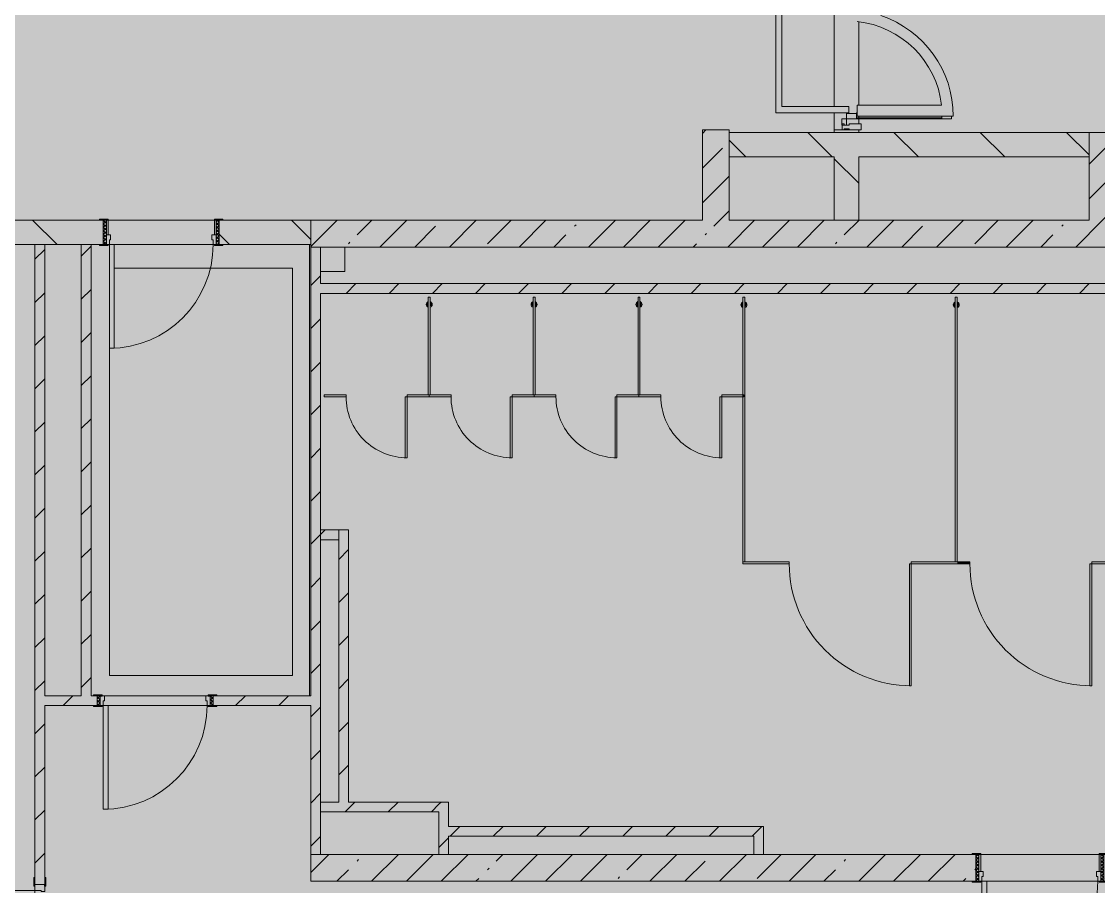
# Model space of a CAD drawing. Header units: millimetres. Extents: x 81632 to 272167, y -8553 to 29000.
# Drawn here: x 236801 to 245626, y 5138 to 12229 of the extents above; entities that cross this region are included whole.
import ezdxf

# ---------------------------------------------------------------- set-up
doc = ezdxf.new("R2010")
doc.units = ezdxf.units.MM
for name, color, linetype, lineweight, true_color in [('A-DETL-1', 7, 'Continuous', 5, 0x737373), ('A-DETL-GENF-2', 7, 'Continuous', 5, 0xe2e2e2), ('A-DETL-GENF-3', 7, 'Continuous', 5, 0xb7b7b7), ('A-DOOR-4', 7, 'Continuous', 5, 0xb7b7b7), ('A-DOOR-5', 7, 'Continuous', 5, 0xe2e2e2), ('A-DOOR-6', 7, 'Continuous', 5, 0xaaaaaa), ('A-DOOR-8', 7, 'Continuous', 5, 0x737373), ('A-DOOR-FRAM-4', 7, 'Continuous', 5, 0xe2e2e2), ('A-DOOR-FRAM-5', 7, 'Continuous', 5, 0xb7b7b7), ('A-DOOR-FRAM-6', 7, 'Continuous', 5, 0xaaaaaa), ('A-FLOR-2', 7, 'Continuous', 5, 0xb7b7b7), ('A-GENM-1', 7, 'Continuous', 5, 0x737373), ('A-GENM-2', 7, 'Continuous', 5, 0xe2ddcd), ('A-GLAZ-CWMG-4', 7, 'Continuous', 5, 0x737373), ('A-WALL-4', 7, 'Continuous', 9, 0x737373), ('I-WALL-4', 7, 'Continuous', 5, 0x737373)]:
    doc.layers.add(name, color=color, linetype=linetype, lineweight=lineweight, true_color=true_color)
doc.layers.add('A-DETL-GENF-1', color=7, linetype='Continuous', lineweight=9, true_color=0xc0c0c0, transparency=0.4)
doc.layers.add('I-WALL-3', color=7, linetype='Continuous', lineweight=5)
pattern_1 = [(45, (144961.33, 0), (-176.7767, 176.7767), [])]
pattern_2 = [(45, (144961.33, 0), (-285.1231, 285.1231), []), (45, (145246.45, 0), (-285.1231, 285.1231), [504.031, -100.806, 16.764, -84.042])]
pattern_3 = [(135, (144961.33, 0), (-353.5534, -353.5534), [])]

# ---------------------------------------------------------------- blocks, each defined once
blk = doc.blocks.new('110_Дверь_СКБ_1Ст_Внутренняя1 - Д-7а_л__950x2100h_Туалет-V76-2_6_3_птичка')
at = {"layer": 'A-DOOR-5'}
h = blk.add_hatch(color=256, dxfattribs=at)
h.paths.add_polyline_path([(487.5, 110), (487.5, 70), (477.5, 70), (477.5, 30), (512.5, 30), (512.5, 110)])
h.paths.add_polyline_path([(-462.5, 110), (-487.5, 110), (-487.5, 30), (-452.5, 30), (-452.5, 70), (-462.5, 70)])
at = {"layer": 'A-DOOR-6'}
h = blk.add_hatch(dxfattribs=at)
h.set_pattern_fill('FP_11', color=256, style=0, pattern_type=2)
h.set_pattern_definition([(135, (1776.41, 174.685), (-14.14214, -14.14214), []), (225, (1776.41, 174.685), (14.14214, -14.14214), [])])
h.paths.add_polyline_path([(537.5, 110), (512.5, 110), (512.5, -110), (537.5, -110)])
at = {"layer": 'A-DOOR-FRAM-4'}
for points in [[(447.5, 1060), (447.5, 110), (487.5, 110), (487.5, 1060)], [(-542.5, 118), (-542.5, 110), (-472.5, 110), (-472.5, 118)], [(567.5, 118), (497.5, 118), (497.5, 110), (567.5, 110)], [(-472.5, 30), (-487.5, 30), (-487.5, -110), (-472.5, -110)], [(512.5, 30), (497.5, 30), (497.5, -110), (512.5, -110)], [(-542.5, -110), (-542.5, -118), (-472.5, -118), (-472.5, -110)], [(567.5, -110), (497.5, -110), (497.5, -118), (567.5, -118)]]:
    blk.add_hatch(color=256, dxfattribs=at).paths.add_polyline_path(points)
at = {"layer": 'A-DOOR-FRAM-6'}
h = blk.add_hatch(dxfattribs=at)
h.set_pattern_fill('FP_12', color=256, style=0, pattern_type=2)
h.set_pattern_definition([(45, (-346.384, 174.685), (-14.1421, 14.1421), []), (135, (-346.384, 174.685), (-14.1421, -14.1421), [])])
h.paths.add_polyline_path([(-487.5, 110), (-512.5, 110), (-512.5, -110), (-487.5, -110)])
at = {"layer": 'A-DOOR-4'}
for p, q in [((487.5, 1060), (447.5, 1060)), ((447.5, 1060), (447.5, 110)), ((487.5, 110), (487.5, 1060)), ((447.5, 110), (487.5, 110))]:
    blk.add_line(p, q, dxfattribs=at)
blk.add_arc((487.5, 110), 950, 90, 180, dxfattribs=at)
at = {"layer": 'A-DOOR-FRAM-5'}
for p, q in [((-472.5, 118), (-542.5, 118)), ((-542.5, 118), (-542.5, 110)), ((-542.5, 110), (-472.5, 110)), ((-487.5, 110), (-512.5, 110)), ((-512.5, 110), (-512.5, -110)), ((-462.5, 110), (-487.5, 110)), ((-487.5, 110), (-487.5, 30)), ((-487.5, -110), (-487.5, 110)), ((-472.5, 110), (-487.5, 110)), ((-487.5, 110), (-487.5, 109)), ((-487.5, 109), (-472.5, 109)), ((-472.5, 110), (-472.5, 118)), ((-472.5, 109), (-472.5, 110)), ((-462.5, 70), (-462.5, 110)), ((487.5, 110), (487.5, 70)), ((512.5, 110), (487.5, 110)), ((567.5, 118), (497.5, 118)), ((497.5, 118), (497.5, 110)), ((512.5, 110), (497.5, 110)), ((497.5, 110), (497.5, 109)), ((497.5, 110), (567.5, 110)), ((497.5, 109), (512.5, 109)), ((512.5, 30), (512.5, 110)), ((537.5, 110), (512.5, 110)), ((512.5, 110), (512.5, -110)), ((512.5, 109), (512.5, 110)), ((537.5, -110), (537.5, 110)), ((567.5, 110), (567.5, 118)), ((-487.5, 30), (-452.5, 30)), ((-472.5, 30), (-487.5, 30)), ((-487.5, 30), (-487.5, -110)), ((-472.5, -110), (-472.5, 30)), ((-452.5, 70), (-462.5, 70)), ((-452.5, 30), (-452.5, 70)), ((487.5, 70), (477.5, 70)), ((477.5, 70), (477.5, 30)), ((477.5, 30), (512.5, 30)), ((512.5, 30), (497.5, 30)), ((497.5, 30), (497.5, -110)), ((512.5, -110), (512.5, 30)), ((-472.5, -110), (-542.5, -110)), ((-542.5, -110), (-542.5, -118)), ((-542.5, -118), (-472.5, -118)), ((-512.5, -110), (-487.5, -110)), ((-487.5, -110), (-472.5, -110)), ((-472.5, -118), (-472.5, -110)), ((497.5, -110), (512.5, -110)), ((567.5, -110), (497.5, -110)), ((497.5, -110), (497.5, -118)), ((497.5, -118), (567.5, -118)), ((512.5, -110), (537.5, -110)), ((567.5, -118), (567.5, -110))]:
    blk.add_line(p, q, dxfattribs=at)
blk = doc.blocks.new('110_Дверь_СКБ_2Ст - Д-5_п_ Из игровой в коридор-32215844-2_6_3_птичка')
at = {"layer": 'A-DOOR-5'}
for points in [[(-637.5, 40), (-587.5, 40), (-587.5, 940), (-637.5, 940)], [(612.5, 440), (612.5, 40), (662.5, 40), (662.5, 440)]]:
    blk.add_hatch(color=256, dxfattribs=at).paths.add_polyline_path(points)
h = blk.add_hatch(color=256, dxfattribs=at)
h.paths.add_polyline_path([(-687.5, 40), (-687.5, -40), (-627.5, -40), (-627.5, -10), (-637.5, -10), (-637.5, 40)])
h.paths.add_polyline_path([(652.5, -40), (712.5, -40), (712.5, 40), (662.5, 40), (662.5, -10), (652.5, -10)])
at = {"layer": 'A-DOOR-FRAM-4'}
for points in [[(-742.5, 40), (-672.5, 40), (-672.5, 48), (-742.5, 48)], [(697.5, 40), (767.5, 40), (767.5, 48), (697.5, 48)], [(-742.5, -48), (-672.5, -48), (-672.5, -40), (-742.5, -40)], [(697.5, -48), (767.5, -48), (767.5, -40), (697.5, -40)]]:
    blk.add_hatch(color=256, dxfattribs=at).paths.add_polyline_path(points)
at = {"layer": 'A-DOOR-4'}
for p, q in [((-637.5, 940), (-637.5, 40)), ((-587.5, 940), (-637.5, 940)), ((-587.5, 40), (-587.5, 940)), ((662.5, 440), (612.5, 440)), ((612.5, 440), (612.5, 40)), ((662.5, 40), (662.5, 440)), ((-637.5, 40), (-587.5, 40)), ((612.5, 40), (662.5, 40))]:
    blk.add_line(p, q, dxfattribs=at)
for centre, radius, start, end in [((-637.5, 40), 900, 0, 90), ((662.5, 40), 400, 90, 180)]:
    blk.add_arc(centre, radius, start, end, dxfattribs=at)
at = {"layer": 'A-DOOR-FRAM-5'}
for p, q in [((-672.5, 48), (-742.5, 48)), ((-742.5, 48), (-742.5, 40)), ((-742.5, 40), (-672.5, 40)), ((-637.5, 40), (-687.5, 40)), ((-687.5, 40), (-687.5, -40)), ((-672.5, 40), (-672.5, 48)), ((-637.5, -10), (-637.5, 40)), ((662.5, 40), (662.5, -10)), ((712.5, 40), (662.5, 40)), ((767.5, 48), (697.5, 48)), ((697.5, 48), (697.5, 40)), ((697.5, 40), (767.5, 40)), ((712.5, -40), (712.5, 40)), ((767.5, 40), (767.5, 48)), ((-672.5, -40), (-742.5, -40)), ((-742.5, -40), (-742.5, -48)), ((-742.5, -48), (-672.5, -48)), ((-672.5, -39), (-687.5, -39)), ((-687.5, -39), (-687.5, -40)), ((-687.5, -40), (-627.5, -40)), ((-687.5, -40), (-672.5, -40)), ((-672.5, -40), (-672.5, -39)), ((-672.5, -48), (-672.5, -40)), ((-627.5, -10), (-637.5, -10)), ((-627.5, -40), (-627.5, -10)), ((662.5, -10), (652.5, -10)), ((652.5, -10), (652.5, -40)), ((652.5, -40), (712.5, -40)), ((712.5, -39), (697.5, -39)), ((697.5, -39), (697.5, -40)), ((697.5, -40), (712.5, -40)), ((767.5, -40), (697.5, -40)), ((697.5, -40), (697.5, -48)), ((697.5, -48), (767.5, -48)), ((712.5, -40), (712.5, -39)), ((767.5, -48), (767.5, -40))]:
    blk.add_line(p, q, dxfattribs=at)
blk = doc.blocks.new('110_Дверь_СКБ_1Ст_Внутренняя1 - Д-8 950x2100h_охрана-V34-2_6_3_птичка')
at = {"layer": 'A-DOOR-5'}
h = blk.add_hatch(color=256, dxfattribs=at)
h.paths.add_polyline_path([(437.5, 100), (437.5, 60), (427.5, 60), (427.5, 20), (462.5, 20), (462.5, 100)])
h.paths.add_polyline_path([(-412.5, 100), (-437.5, 100), (-437.5, 20), (-402.5, 20), (-402.5, 60), (-412.5, 60)])
at = {"layer": 'A-DOOR-6'}
h = blk.add_hatch(dxfattribs=at)
h.set_pattern_fill('FP_6', color=256, style=0, pattern_type=2)
h.set_pattern_definition([(135, (1826.41, 164.685), (-14.14214, -14.14214), []), (225, (1826.41, 164.685), (14.14214, -14.14214), [])])
h.paths.add_polyline_path([(487.5, 100), (462.5, 100), (462.5, -100), (487.5, -100)])
at = {"layer": 'A-DOOR-FRAM-4'}
for points in [[(397.5, 950), (397.5, 100), (437.5, 100), (437.5, 950)], [(-492.5, 108), (-492.5, 100), (-422.5, 100), (-422.5, 108)], [(502.4, 108), (447.5, 108), (447.5, 100), (517.5, 100), (517.5, 108)], [(-422.5, 20), (-437.5, 20), (-437.5, -100), (-422.5, -100)], [(462.5, 20), (447.5, 20), (447.5, -100), (462.5, -100)], [(-492.5, -100), (-492.5, -108), (-422.5, -108), (-422.5, -100)], [(517.5, -100), (447.5, -100), (447.5, -108), (517.5, -108)]]:
    blk.add_hatch(color=256, dxfattribs=at).paths.add_polyline_path(points)
at = {"layer": 'A-DOOR-FRAM-6'}
h = blk.add_hatch(dxfattribs=at)
h.set_pattern_fill('FP_7', color=256, style=0, pattern_type=2)
h.set_pattern_definition([(45, (-296.384, 164.685), (-14.1421, 14.1421), []), (135, (-296.384, 164.685), (-14.1421, -14.1421), [])])
h.paths.add_polyline_path([(-437.5, 100), (-462.5, 100), (-462.5, -100), (-437.5, -100)])
at = {"layer": 'A-DOOR-4'}
for p, q in [((437.5, 950), (397.5, 950)), ((397.5, 950), (397.5, 100)), ((437.5, 100), (437.5, 950)), ((397.5, 100), (437.5, 100))]:
    blk.add_line(p, q, dxfattribs=at)
blk.add_arc((437.5, 100), 850, 90, 180, dxfattribs=at)
at = {"layer": 'A-DOOR-FRAM-5'}
for p, q in [((-422.5, 108), (-492.5, 108)), ((-492.5, 108), (-492.5, 100)), ((-492.5, 100), (-422.5, 100)), ((-437.5, 100), (-462.5, 100)), ((-462.5, 100), (-462.5, -100)), ((-412.5, 100), (-437.5, 100)), ((-437.5, 100), (-437.5, 20)), ((-437.5, -100), (-437.5, 100)), ((-422.5, 100), (-437.5, 100)), ((-437.5, 100), (-437.5, 99)), ((-437.5, 99), (-422.5, 99)), ((-422.5, 100), (-422.5, 108)), ((-422.5, 99), (-422.5, 100)), ((-412.5, 60), (-412.5, 100)), ((437.5, 100), (437.5, 60)), ((462.5, 100), (437.5, 100)), ((517.5, 108), (447.5, 108)), ((447.5, 108), (447.5, 100)), ((462.5, 100), (447.5, 100)), ((447.5, 100), (447.5, 99)), ((447.5, 100), (517.5, 100)), ((447.5, 99), (462.5, 99)), ((462.5, 20), (462.5, 100)), ((487.5, 100), (462.5, 100)), ((462.5, 100), (462.5, -100)), ((462.5, 99), (462.5, 100)), ((487.5, -100), (487.5, 100)), ((517.5, 100), (517.5, 108)), ((-437.5, 20), (-402.5, 20)), ((-422.5, 20), (-437.5, 20)), ((-437.5, 20), (-437.5, -100)), ((-422.5, -100), (-422.5, 20)), ((-402.5, 60), (-412.5, 60)), ((-402.5, 20), (-402.5, 60)), ((437.5, 60), (427.5, 60)), ((427.5, 60), (427.5, 20)), ((427.5, 20), (462.5, 20)), ((462.5, 20), (447.5, 20)), ((447.5, 20), (447.5, -100)), ((462.5, -100), (462.5, 20)), ((-422.5, -100), (-492.5, -100)), ((-492.5, -100), (-492.5, -108)), ((-492.5, -108), (-422.5, -108)), ((-462.5, -100), (-437.5, -100)), ((-437.5, -100), (-422.5, -100)), ((-422.5, -108), (-422.5, -100)), ((447.5, -100), (462.5, -100)), ((517.5, -100), (447.5, -100)), ((447.5, -100), (447.5, -108)), ((447.5, -108), (517.5, -108)), ((462.5, -100), (487.5, -100)), ((517.5, -108), (517.5, -100))]:
    blk.add_line(p, q, dxfattribs=at)
blk = doc.blocks.new('110_Дверь_СКБ_1Ст_Внутренняя1 - Д-8 950x2100h_охрана-V79-2_6_3_птичка')
at = {"layer": 'A-DOOR-5'}
h = blk.add_hatch(color=256, dxfattribs=at)
h.paths.add_polyline_path([(437.5, 40), (437.5, 0), (427.5, 0), (427.5, -40), (462.5, -40), (462.5, 40)])
h.paths.add_polyline_path([(-412.5, 40), (-437.5, 40), (-437.5, -40), (-402.5, -40), (-402.5, 0), (-412.5, 0)])
at = {"layer": 'A-DOOR-6'}
h = blk.add_hatch(dxfattribs=at)
h.set_pattern_fill('FP_15', color=256, style=0, pattern_type=2)
h.set_pattern_definition([(135, (1826.41, 104.685), (-14.14214, -14.14214), []), (225, (1826.41, 104.685), (14.14214, -14.14214), [])])
h.paths.add_polyline_path([(487.5, 40), (462.5, 40), (462.5, -40), (487.5, -40)])
at = {"layer": 'A-DOOR-FRAM-4'}
for points in [[(397.5, 890), (397.5, 40), (437.5, 40), (437.5, 890)], [(-492.5, 48), (-492.5, 40), (-422.5, 40), (-422.5, 48)], [(517.5, 48), (447.5, 48), (447.5, 40), (517.5, 40)], [(-422.5, -40), (-492.5, -40), (-492.5, -48), (-422.5, -48)], [(447.5, -40), (447.5, -48), (517.5, -48), (517.5, -40)]]:
    blk.add_hatch(color=256, dxfattribs=at).paths.add_polyline_path(points)
at = {"layer": 'A-DOOR-FRAM-6'}
h = blk.add_hatch(dxfattribs=at)
h.set_pattern_fill('FP_16', color=256, style=0, pattern_type=2)
h.set_pattern_definition([(45, (-296.384, 104.685), (-14.1421, 14.1421), []), (135, (-296.384, 104.685), (-14.1421, -14.1421), [])])
h.paths.add_polyline_path([(-437.5, 40), (-462.5, 40), (-462.5, -40), (-437.5, -40)])
at = {"layer": 'A-DOOR-4'}
for p, q in [((437.5, 890), (397.5, 890)), ((397.5, 890), (397.5, 40)), ((437.5, 40), (437.5, 890)), ((397.5, 40), (437.5, 40))]:
    blk.add_line(p, q, dxfattribs=at)
blk.add_arc((437.5, 40), 850, 90, 180, dxfattribs=at)
at = {"layer": 'A-DOOR-FRAM-5'}
for p, q in [((-422.5, 48), (-492.5, 48)), ((-492.5, 48), (-492.5, 40)), ((-492.5, 40), (-422.5, 40)), ((-437.5, 40), (-462.5, 40)), ((-462.5, 40), (-462.5, -40)), ((-412.5, 40), (-437.5, 40)), ((-437.5, 40), (-437.5, -40)), ((-437.5, -40), (-437.5, 40)), ((-422.5, 40), (-437.5, 40)), ((-437.5, 40), (-437.5, 39)), ((-437.5, 39), (-422.5, 39)), ((-422.5, 40), (-422.5, 48)), ((-422.5, 39), (-422.5, 40)), ((-412.5, 0), (-412.5, 40)), ((-402.5, 0), (-412.5, 0)), ((-402.5, -40), (-402.5, 0)), ((437.5, 0), (427.5, 0)), ((427.5, 0), (427.5, -40)), ((437.5, 40), (437.5, 0)), ((462.5, 40), (437.5, 40)), ((517.5, 48), (447.5, 48)), ((447.5, 48), (447.5, 40)), ((462.5, 40), (447.5, 40)), ((447.5, 40), (447.5, 39)), ((447.5, 40), (517.5, 40)), ((447.5, 39), (462.5, 39)), ((462.5, -40), (462.5, 40)), ((487.5, 40), (462.5, 40)), ((462.5, 40), (462.5, -40)), ((462.5, 39), (462.5, 40)), ((487.5, -40), (487.5, 40)), ((517.5, 40), (517.5, 48)), ((-422.5, -40), (-492.5, -40)), ((-492.5, -40), (-492.5, -48)), ((-492.5, -48), (-422.5, -48)), ((-462.5, -40), (-437.5, -40)), ((-422.5, -39), (-437.5, -39)), ((-437.5, -39), (-437.5, -40)), ((-437.5, -40), (-402.5, -40)), ((-437.5, -40), (-422.5, -40)), ((-422.5, -40), (-422.5, -39)), ((-422.5, -48), (-422.5, -40)), ((427.5, -40), (462.5, -40)), ((462.5, -39), (447.5, -39)), ((447.5, -39), (447.5, -40)), ((447.5, -40), (462.5, -40)), ((517.5, -40), (447.5, -40)), ((447.5, -40), (447.5, -48)), ((447.5, -48), (517.5, -48)), ((462.5, -40), (462.5, -39)), ((462.5, -40), (487.5, -40)), ((517.5, -48), (517.5, -40))]:
    blk.add_line(p, q, dxfattribs=at)
blk = doc.blocks.new('131_Сантехническая перегородка 7 - СП-1-V156-2_6_3_птичка')
at = {"layer": 'A-GENM-2'}
blk.add_hatch(color=256, dxfattribs=at).paths.add_polyline_path([(2165.9, 8), (-4.1, 8), (-4.1, -8), (2165.9, -8)])
at = {"layer": 'A-GENM-1'}
for p, q in [((2165.9, 8), (-4.1, 8)), ((-4.1, 8), (-4.1, -8)), ((2165.9, -8), (2165.9, 8)), ((-4.1, -8), (2165.9, -8))]:
    blk.add_line(p, q, dxfattribs=at)
at = {"layer": 'A-GENM-1', "flags": 128}
for points in [[(71.5, 8), (71.1, 8.5), (70.8, 9), (70.4, 9.5), (70, 9.9), (69.6, 10.4), (69.2, 10.8), (68.8, 11.2), (68.3, 11.6), (67.8, 12), (67.3, 12.3), (66.8, 12.7), (66.3, 13), (65.8, 13.3), (65.3, 13.6), (64.7, 13.8), (64.2, 14), (63.6, 14.3), (63, 14.4), (62.4, 14.6), (61.9, 14.7), (61.3, 14.9), (60.7, 14.9), (60.1, 15), (59.5, 15.1), (58.9, 15.1), (58.3, 15.1), (57.7, 15), (57.1, 15), (56.5, 14.9), (55.9, 14.8), (55.3, 14.7), (54.7, 14.5), (54.1, 14.4), (53.5, 14.2), (53, 13.9), (52.4, 13.7), (51.9, 13.4), (51.4, 13.2), (50.8, 12.9), (50.3, 12.5), (49.8, 12.2), (49.3, 11.8), (48.9, 11.4), (48.4, 11), (48, 10.6), (47.6, 10.2), (47.2, 9.7), (46.8, 9.3), (46.4, 8.8), (46.1, 8.3), (45.9, 8)], [(45.9, -8), (46.3, -8.5), (46.6, -9), (47, -9.5), (47.4, -9.9), (47.8, -10.4), (48.2, -10.8), (48.6, -11.2), (49.1, -11.6), (49.6, -12), (50, -12.3), (50.5, -12.7), (51.1, -13), (51.6, -13.3), (52.1, -13.6), (52.7, -13.8), (53.2, -14), (53.8, -14.3), (54.4, -14.4), (54.9, -14.6), (55.5, -14.7), (56.1, -14.9), (56.7, -14.9), (57.3, -15), (57.9, -15.1), (58.5, -15.1), (59.1, -15.1), (59.7, -15), (60.3, -15), (60.9, -14.9), (61.5, -14.8), (62.1, -14.7), (62.7, -14.5), (63.3, -14.4), (63.8, -14.2), (64.4, -13.9), (65, -13.7), (65.5, -13.4), (66, -13.2), (66.6, -12.9), (67.1, -12.5), (67.6, -12.2), (68, -11.8), (68.5, -11.4), (69, -11), (69.4, -10.6), (69.8, -10.2), (70.2, -9.7), (70.6, -9.3), (70.9, -8.8), (71.3, -8.3), (71.5, -8)]]:
    blk.add_lwpolyline(points, dxfattribs=at)
at = {"layer": 'A-GENM-1'}
for radius, start, end in [(24.6, 19.91127, 160.08873), (17.6, 45, 135), (17.6, 45, 135), (15.1, 45, 135), (24.6, 199.91127, 340.08873), (17.6, 225, 315), (17.6, 225, 315), (15.1, 225, 315)]:
    blk.add_arc((58.7, 0), radius, start, end, dxfattribs=at)
blk = doc.blocks.new('131_Сантехническая перегородка 6 - СП-1-V157-2_6_3_птичка')
at = {"layer": 'A-GENM-2'}
blk.add_hatch(color=256, dxfattribs=at).paths.add_polyline_path([(800, 8), (0, 8), (0, -8), (800, -8)])
at = {"layer": 'A-GENM-1'}
for p, q in [((800, 8), (0, 8)), ((0, 8), (0, -8)), ((800, -8), (800, 8)), ((0, -8), (800, -8))]:
    blk.add_line(p, q, dxfattribs=at)
at = {"layer": 'A-GENM-1', "flags": 128}
for points in [[(71.5, 8), (71.1, 8.5), (70.8, 9), (70.4, 9.5), (70, 9.9), (69.6, 10.4), (69.2, 10.8), (68.8, 11.2), (68.3, 11.6), (67.8, 12), (67.3, 12.3), (66.8, 12.7), (66.3, 13), (65.8, 13.3), (65.3, 13.6), (64.7, 13.8), (64.2, 14), (63.6, 14.3), (63, 14.4), (62.4, 14.6), (61.9, 14.7), (61.3, 14.9), (60.7, 14.9), (60.1, 15), (59.5, 15.1), (58.9, 15.1), (58.3, 15.1), (57.7, 15), (57.1, 15), (56.5, 14.9), (55.9, 14.8), (55.3, 14.7), (54.7, 14.5), (54.1, 14.4), (53.5, 14.2), (53, 13.9), (52.4, 13.7), (51.9, 13.4), (51.4, 13.2), (50.8, 12.9), (50.3, 12.5), (49.8, 12.2), (49.3, 11.8), (48.9, 11.4), (48.4, 11), (48, 10.6), (47.6, 10.2), (47.2, 9.7), (46.8, 9.3), (46.4, 8.8), (46.1, 8.3), (45.9, 8)], [(45.9, -8), (46.3, -8.5), (46.6, -9), (47, -9.5), (47.4, -9.9), (47.8, -10.4), (48.2, -10.8), (48.6, -11.2), (49.1, -11.6), (49.6, -12), (50, -12.3), (50.5, -12.7), (51.1, -13), (51.6, -13.3), (52.1, -13.6), (52.7, -13.8), (53.2, -14), (53.8, -14.3), (54.4, -14.4), (54.9, -14.6), (55.5, -14.7), (56.1, -14.9), (56.7, -14.9), (57.3, -15), (57.9, -15.1), (58.5, -15.1), (59.1, -15.1), (59.7, -15), (60.3, -15), (60.9, -14.9), (61.5, -14.8), (62.1, -14.7), (62.7, -14.5), (63.3, -14.4), (63.8, -14.2), (64.4, -13.9), (65, -13.7), (65.5, -13.4), (66, -13.2), (66.6, -12.9), (67.1, -12.5), (67.6, -12.2), (68, -11.8), (68.5, -11.4), (69, -11), (69.4, -10.6), (69.8, -10.2), (70.2, -9.7), (70.6, -9.3), (70.9, -8.8), (71.3, -8.3), (71.5, -8)]]:
    blk.add_lwpolyline(points, dxfattribs=at)
at = {"layer": 'A-GENM-1'}
for radius, start, end in [(24.6, 19.91127, 160.08873), (17.6, 45, 135), (17.6, 45, 135), (15.1, 45, 135), (24.6, 199.91127, 340.08873), (17.6, 225, 315), (17.6, 225, 315), (15.1, 225, 315)]:
    blk.add_arc((58.7, 0), radius, start, end, dxfattribs=at)
blk = doc.blocks.new('131_Сантехническая перегородка_Дверь МГН - СД-1-V158-2_6_3_птичка')
at = {"layer": 'A-GENM-2'}
for points in [[(-370, 8), (-370, -8), (10, -8), (10, 8)], [(1010, 8), (1010, -8), (1390, -8), (1390, 8)]]:
    blk.add_hatch(color=256, dxfattribs=at).paths.add_polyline_path(points)
at = {"layer": 'A-DOOR-8'}
for p, q in [((10, 1008), (26, 1008)), ((10, 8), (10, 1008)), ((26, 8), (26, 1008)), ((10, 8), (26, 8))]:
    blk.add_line(p, q, dxfattribs=at)
blk.add_arc((10, 8), 1000, 360, 90, dxfattribs=at)
at = {"layer": 'A-GENM-1'}
for p, q in [((10, 8), (-370, 8)), ((-370, 8), (-370, -8)), ((10, -8), (10, 8)), ((1390, 8), (1010, 8)), ((1010, 8), (1010, -8)), ((1390, -8), (1390, 8)), ((-370, -8), (10, -8)), ((1010, -8), (1390, -8))]:
    blk.add_line(p, q, dxfattribs=at)
blk = doc.blocks.new('131_Сантехническая перегородка_Дверь 5 - СД-1-V159-2_6_3_птичка')
at = {"layer": 'A-GENM-2'}
for points in [[(70, 8), (70, -8), (250, -8), (250, 8)], [(750, 8), (750, -8), (930, -8), (930, 8)]]:
    blk.add_hatch(color=256, dxfattribs=at).paths.add_polyline_path(points)
at = {"layer": 'A-DOOR-8'}
for p, q in [((266, 508), (250, 508)), ((250, 8), (250, 508)), ((266, 8), (266, 508)), ((266, 8), (250, 8))]:
    blk.add_line(p, q, dxfattribs=at)
blk.add_arc((250, 8), 500, 360, 90, dxfattribs=at)
at = {"layer": 'A-GENM-1'}
for p, q in [((250, 8), (70, 8)), ((70, 8), (70, -8)), ((250, -8), (250, 8)), ((930, 8), (750, 8)), ((750, 8), (750, -8)), ((930, -8), (930, 8)), ((70, -8), (250, -8)), ((750, -8), (930, -8))]:
    blk.add_line(p, q, dxfattribs=at)
blk = doc.blocks.new('131_Сантехническая перегородка_Дверь МГН 2 - СД-1-V160-2_6_3_птичка')
at = {"layer": 'A-GENM-2'}
for points in [[(-430, 8), (-430, -8), (10, -8), (10, 8)], [(1010, 8), (1010, -8), (1110, -8), (1110, 8)]]:
    blk.add_hatch(color=256, dxfattribs=at).paths.add_polyline_path(points)
at = {"layer": 'A-DOOR-8'}
for p, q in [((10, 1008), (26, 1008)), ((10, 8), (10, 1008)), ((26, 8), (26, 1008)), ((10, 8), (26, 8))]:
    blk.add_line(p, q, dxfattribs=at)
blk.add_arc((10, 8), 1000, 360, 90, dxfattribs=at)
at = {"layer": 'A-GENM-1'}
for p, q in [((10, 8), (-430, 8)), ((-430, 8), (-430, -8)), ((10, -8), (10, 8)), ((1110, 8), (1010, 8)), ((1010, 8), (1010, -8)), ((1110, -8), (1110, 8)), ((-430, -8), (10, -8)), ((1010, -8), (1110, -8))]:
    blk.add_line(p, q, dxfattribs=at)
blk = doc.blocks.new('Дверь_Витражная_остекление_ - ВВ-7 остекление-32349468-2_6_3_птичка')
at = {"layer": 'A-DETL-GENF-2'}
for points in [[(-860, -106.8), (-860, -880), (-837.2, -880), (-837.2, -106.8), (-815, -106.8), (-815, -20), (-860, -20), (-860, -51.1)], [(865, -103.8), (877.8, -103.8), (877.8, -880), (910, -880), (910, -140), (900, -140), (900, -40), (910, -40), (910, -20), (865, -20)]]:
    blk.add_hatch(color=256, dxfattribs=at).paths.add_polyline_path(points)
at = {"layer": 'A-DETL-GENF-3'}
for p, q in [((-815, -20), (-860, -20)), ((-860, -880), (-860, -20)), ((-815, -20), (-860, -20)), ((-860, -20), (-860, -880)), ((-815, -106.8), (-815, -20)), ((-815, -106.8), (-815, -20)), ((865, -103.8), (865, -20)), ((865, -20), (865, -103.8)), ((-860, -100), (-815, -100)), ((-850, -800), (-850, -100)), ((-806, -106.8), (-806, -100)), ((900, -100), (865, -100)), ((900, -800), (900, -140)), ((910, -880), (910, -140)), ((910, -880), (910, -140)), ((-860, -800), (-837.2, -800)), ((-860, -880), (-837.2, -880)), ((-860, -880), (-837.2, -880)), ((910, -800), (877.8, -800)), ((910, -880), (877.8, -880)), ((877.8, -880), (910, -880))]:
    blk.add_line(p, q, dxfattribs=at)
at = {"layer": 'A-DOOR-4'}
for p, q in [((-910, 20), (-860, 20)), ((-910, -20), (-910, 20)), ((-860, 20), (-860, -20)), ((860, 20), (910, 20)), ((860, -20), (860, 20)), ((910, 20), (910, -20)), ((-860, -20), (-910, -20)), ((-860, -880), (-860, -20)), ((910, -20), (860, -20)), ((860, -103.8), (860, -39))]:
    blk.add_line(p, q, dxfattribs=at)
for centre, start, end in [((-860, -20), 354.22155, 0), ((860, -20), 180, 185.77845), ((-860, -20), 270, 271.54729)]:
    blk.add_arc(centre, 860, start, end, dxfattribs=at)
blk = doc.blocks.new('Прямоугольный импост - Импост структурный с накладкой - 160мм Темный-32310142-2_6_3_птичка')
at = {"layer": 'A-GLAZ-CWMG-4'}
for p, q in [((-50, 0), (-50, 17)), ((-50, 17), (0, 17)), ((-40, 0), (-50, 0)), ((-40, -40), (-40, 0)), ((0, 0), (-10, 0)), ((-10, 0), (-10, -40)), ((0, 17), (0, 0)), ((-50, -140), (-50, -40)), ((-50, -40), (-40, -40)), ((-10, -40), (0, -40)), ((0, -40), (0, -140)), ((0, -140), (-50, -140))]:
    blk.add_line(p, q, dxfattribs=at)

msp = doc.modelspace()

# ---------------------------------------------------------------- hatches: boundary and pattern name
at = {"layer": 'A-DETL-GENF-1'}
msp.add_hatch(color=256, dxfattribs=at).paths.add_polyline_path([(265654.7, -258), (270199.3, -258), (270199.3, 21558), (238269.3, 21558), (238269.3, 27348), (229821.3, 27348), (229821.3, 5750), (234163.3, 5750), (234163.3, -258), (264754.3, -258)])
at = {"layer": 'I-WALL-3'}
h = msp.add_hatch(dxfattribs=at)
h.set_pattern_fill('FP_73', color=256, style=0, pattern_type=2)
h.set_pattern_definition(pattern_2)
h.paths.add_polyline_path([(242600.3, 10600), (242600.3, 11340), (242380.3, 11340), (242380.3, 10600)])
h = msp.add_hatch(dxfattribs=at)
h.set_pattern_fill('FP_76', color=256, style=0, pattern_type=2)
h.set_pattern_definition(pattern_3)
h.paths.add_polyline_path([(245550.3, 11120), (245550.3, 11320), (242600.3, 11320), (242600.3, 11120), (244944.1, 11120)])
h = msp.add_hatch(dxfattribs=at)
h.set_pattern_fill('FP_73', color=256, style=0, pattern_type=2)
h.set_pattern_definition(pattern_2)
h.paths.add_polyline_path([(245770.3, 10600), (245770.3, 11320), (245550.3, 11320), (245550.3, 10600)])
h = msp.add_hatch(dxfattribs=at)
h.set_pattern_fill('FP_76', color=256, style=0, pattern_type=2)
h.set_pattern_definition(pattern_3)
h.paths.add_polyline_path([(243661.3, 10600), (243661.3, 11120), (243461.3, 11120), (243461.3, 10600)])
h = msp.add_hatch(dxfattribs=at)
h.set_pattern_fill('FP_76', color=256, style=0, pattern_type=2)
h.set_pattern_definition(pattern_3)
h.paths.add_polyline_path([(234571.3, 10400), (234946.3, 10400), (234946.3, 10600), (234571.3, 10600), (234571.3, 10419.3)])
h.paths.add_polyline_path([(236346.3, 10400), (237471.3, 10400), (237471.3, 10600), (236346.3, 10600), (236346.3, 10419.3)])
h.paths.add_polyline_path([(239171.3, 10400), (239171.3, 10600), (238421.3, 10600), (238421.3, 10400), (238640.9, 10400)])
h = msp.add_hatch(dxfattribs=at)
h.set_pattern_fill('FP_73', color=256, style=0, pattern_type=2)
h.set_pattern_definition(pattern_2)
h.paths.add_polyline_path([(239251.3, 10380), (246571.3, 10380), (246571.3, 10600), (239171.3, 10600), (239171.3, 10380)])
h = msp.add_hatch(dxfattribs=at)
h.set_pattern_fill('FP_77', color=256, style=0, pattern_type=2)
h.set_pattern_definition(pattern_1)
h.paths.add_polyline_path([(236911.3, 125), (236991.3, 125), (236991.3, 3755), (236911.3, 3755), (236911.3, 405)])
h.paths.add_polyline_path([(236961.3, 5155), (236991.3, 5155), (236991.3, 10400), (236911.3, 10400), (236911.3, 5155)])
h = msp.add_hatch(dxfattribs=at)
h.set_pattern_fill('FP_77', color=256, style=0, pattern_type=2)
h.set_pattern_definition(pattern_1)
h.paths.add_polyline_path([(237291.3, 6700), (237371.3, 6700), (237371.3, 10400), (237291.3, 10400), (237291.3, 7081.2)])
h = msp.add_hatch(dxfattribs=at)
h.set_pattern_fill('FP_77', color=256, style=0, pattern_type=2)
h.set_pattern_definition(pattern_1)
h.paths.add_polyline_path([(239251.3, 5400), (239251.3, 10380), (239171.3, 10380), (239171.3, 5400)])
h = msp.add_hatch(dxfattribs=at)
h.set_pattern_fill('FP_77', color=256, style=0, pattern_type=2)
h.set_pattern_definition(pattern_1)
h.paths.add_polyline_path([(246041.3, 10000), (246041.3, 10080), (239251.3, 10080), (239251.3, 10000), (244944.1, 10000)])
h = msp.add_hatch(dxfattribs=at)
h.set_pattern_fill('FP_77', color=256, style=0, pattern_type=2)
h.set_pattern_definition(pattern_1)
h.paths.add_polyline_path([(239401.3, 7980), (239401.3, 8060), (239251.3, 8060), (239251.3, 7980)])
h = msp.add_hatch(dxfattribs=at)
h.set_pattern_fill('FP_77', color=256, style=0, pattern_type=2)
h.set_pattern_definition(pattern_1)
h.paths.add_polyline_path([(239401.3, 7980), (239481.3, 7980), (239481.3, 8060), (239251.3, 8060), (239251.3, 7980)])
h = msp.add_hatch(dxfattribs=at)
h.set_pattern_fill('FP_77', color=256, style=0, pattern_type=2)
h.set_pattern_definition(pattern_1)
h.paths.add_polyline_path([(239481.3, 5830), (239481.3, 7980), (239401.3, 7980), (239401.3, 5830)])
h = msp.add_hatch(dxfattribs=at)
h.set_pattern_fill('FP_77', color=256, style=0, pattern_type=2)
h.set_pattern_definition(pattern_1)
h.paths.add_polyline_path([(237391.3, 6620), (237421.3, 6620), (237421.3, 6700), (236991.3, 6700), (236991.3, 6620)])
h.paths.add_polyline_path([(238371.3, 6620), (239171.3, 6620), (239171.3, 6700), (238371.3, 6700)])
h = msp.add_hatch(dxfattribs=at)
h.set_pattern_fill('FP_77', color=256, style=0, pattern_type=2)
h.set_pattern_definition(pattern_1)
h.paths.add_polyline_path([(240221.3, 5750), (240221.3, 5830), (239251.3, 5830), (239251.3, 5750)])
h = msp.add_hatch(dxfattribs=at)
h.set_pattern_fill('FP_77', color=256, style=0, pattern_type=2)
h.set_pattern_definition(pattern_1)
h.paths.add_polyline_path([(240221.3, 5400), (240301.3, 5400), (240301.3, 5830), (240221.3, 5830), (240221.3, 5750)])
h = msp.add_hatch(dxfattribs=at)
h.set_pattern_fill('FP_77', color=256, style=0, pattern_type=2)
h.set_pattern_definition(pattern_1)
h.paths.add_polyline_path([(242801.3, 5550), (242801.3, 5630), (240301.3, 5630), (240301.3, 5550), (241342.2, 5550)])
h = msp.add_hatch(dxfattribs=at)
h.set_pattern_fill('FP_77', color=256, style=0, pattern_type=2)
h.set_pattern_definition(pattern_1)
h.paths.add_polyline_path([(242881.3, 5400), (242881.3, 5630), (242801.3, 5630), (242801.3, 5400)])
h = msp.add_hatch(dxfattribs=at)
h.set_pattern_fill('FP_73', color=256, style=0, pattern_type=2)
h.set_pattern_definition(pattern_2)
h.paths.add_polyline_path([(246571.3, 5180), (246571.3, 5400), (245671.3, 5400), (245671.3, 5180), (246531.3, 5180)])
h.paths.add_polyline_path([(244591.3, 5180), (244621.3, 5180), (244621.3, 5400), (239171.3, 5400), (239171.3, 5180), (241342.2, 5180)])

# ---------------------------------------------------------------- linework, layer by layer
at = {"layer": 'A-DETL-1'}
for p, q in [((237561.3, 10207.5), (239021.3, 10207.5)), ((239021.3, 10207.5), (239021.3, 6867.5)), ((237521.3, 6867.5), (237521.3, 9550)), ((239021.3, 6867.5), (237521.3, 6867.5))]:
    msp.add_line(p, q, dxfattribs=at)
at = {"layer": 'A-FLOR-2'}
for p, q in [((242981.3, 13150), (242981.3, 11481.2)), ((243031.3, 11531.2), (243031.3, 13100)), ((242981.3, 11481.2), (243581.3, 11481.2)), ((243581.3, 11531.2), (243031.3, 11531.2)), ((243581.3, 11481.2), (243581.3, 11531.2)), ((244341, 11542.2), (243649.2, 11542.2)), ((243649.2, 11542.2), (243649.2, 11452.8)), ((243649.2, 11452.8), (244436.2, 11452.8)), ((238371.3, 10401.4), (237521.3, 10401.4)), ((237521.3, 10401), (238371.3, 10401)), ((239161.3, 6701.4), (239161.3, 10400)), ((239451.3, 10380), (239451.3, 10180)), ((239451.3, 10180), (239251.3, 10180)), ((237471.3, 6621.4), (238321.3, 6621.4)), ((238401.3, 6701.4), (239161.3, 6701.4))]:
    msp.add_line(p, q, dxfattribs=at)
for radius, start, end in [(870, 0, 71.40745), (780, 6.57701, 84.00325)]:
    msp.add_arc((243566.2, 11452.8), radius, start, end, dxfattribs=at)
at = {"layer": 'A-WALL-4'}
for p, q in [((243461.3, 10600), (243661.3, 10600)), ((236991.3, 10400), (236911.3, 10400)), ((237371.3, 10400), (237291.3, 10400)), ((239251.3, 10380), (239171.3, 10380)), ((239171.3, 5400), (239251.3, 5400))]:
    msp.add_line(p, q, dxfattribs=at)
at = {"layer": 'I-WALL-4'}
for p, q in [((243461.3, 11532), (243461.3, 13100)), ((243661.3, 12226.3), (243661.3, 11542.2)), ((243461.3, 11320), (243461.3, 11481.2)), ((243661.3, 11452.8), (243661.3, 11390)), ((242380.3, 11340), (242380.3, 10600)), ((242600.3, 11340), (242380.3, 11340)), ((242600.3, 10600), (242600.3, 11340)), ((245550.3, 11320), (242600.3, 11320)), ((243661.3, 11340), (243461.3, 11340)), ((243661.3, 11320), (243661.3, 11340)), ((245550.3, 11320), (245550.3, 10600)), ((245770.3, 11320), (245550.3, 11320)), ((242600.3, 11120), (243461.3, 11120)), ((243461.3, 11120), (243461.3, 10600)), ((243661.3, 10600), (243661.3, 11120)), ((243661.3, 11120), (245550.3, 11120)), ((237441.3, 10600), (236401.3, 10600)), ((237511.3, 10600), (238381.3, 10600)), ((242380.3, 10600), (238451.3, 10600)), ((239171.3, 6700), (239171.3, 10600)), ((243461.3, 10600), (242600.3, 10600)), ((245550.3, 10600), (243661.3, 10600)), ((236401.3, 10400), (236911.3, 10400)), ((236911.3, 10400), (236911.3, 5210)), ((236991.3, 6700), (236991.3, 10400)), ((236991.3, 10400), (237291.3, 10400)), ((237291.3, 10400), (237291.3, 6700)), ((237371.3, 6700), (237371.3, 10400)), ((237371.3, 10400), (237441.3, 10400)), ((238371.3, 10400), (237561.3, 10400)), ((238451.3, 10400), (239171.3, 10400)), ((239251.3, 10080), (239251.3, 10380)), ((239251.3, 10380), (246571.3, 10380)), ((246041.3, 10080), (239251.3, 10080)), ((239251.3, 5400), (239251.3, 10000)), ((239251.3, 10000), (246041.3, 10000)), ((239481.3, 8060), (239251.3, 8060)), ((239401.3, 8060), (239401.3, 5830)), ((239481.3, 5830), (239481.3, 8060)), ((239251.3, 7980), (239401.3, 7980)), ((237291.3, 6700), (236991.3, 6700)), ((236991.3, 6620), (237391.3, 6620)), ((236991.3, 5210), (236991.3, 6620)), ((237391.3, 6700), (237371.3, 6700)), ((237481.3, 6700), (238311.3, 6700)), ((238321.3, 6620), (237511.3, 6620)), ((239171.3, 6700), (238401.3, 6700)), ((238401.3, 6620), (239171.3, 6620)), ((239171.3, 6620), (239171.3, 5180)), ((239401.3, 5830), (239251.3, 5830)), ((240301.3, 5830), (239481.3, 5830)), ((240301.3, 5630), (240301.3, 5830)), ((239251.3, 5750), (240221.3, 5750)), ((240221.3, 5750), (240221.3, 5400)), ((242881.3, 5630), (240301.3, 5630)), ((242881.3, 5400), (242881.3, 5630)), ((240301.3, 5550), (242801.3, 5550)), ((240301.3, 5400), (240301.3, 5550)), ((242801.3, 5550), (242801.3, 5400)), ((244591.3, 5400), (239251.3, 5400)), ((244661.3, 5400), (245631.3, 5400)), ((239171.3, 5180), (244591.3, 5180)), ((245621.3, 5180), (244711.3, 5180))]:
    msp.add_line(p, q, dxfattribs=at)

# ---------------------------------------------------------------- block references
at = {"layer": 'A-DOOR-4'}
for name, p, rotation in [('Дверь_Витражная_остекление_ - ВВ-7 остекление-32349468-2_6_3_птичка', (243542.3, 12290), 89.99999999999993), ('110_Дверь_СКБ_1Ст_Внутренняя1 - Д-8 950x2100h_охрана-V34-2_6_3_птичка', (237958.8, 10500), 180), ('110_Дверь_СКБ_1Ст_Внутренняя1 - Д-8 950x2100h_охрана-V79-2_6_3_птичка', (237908.8, 6660), 180), ('110_Дверь_СКБ_1Ст_Внутренняя1 - Д-7а_л__950x2100h_Туалет-V76-2_6_3_птичка', (245158.8, 5290), 180), ('110_Дверь_СКБ_2Ст - Д-5_п_ Из игровой в коридор-32215844-2_6_3_птичка', (236951.3, 4442.5), 89.99999999999991)]:
    msp.add_blockref(name, p, dxfattribs=dict(at, rotation=rotation))
at = {"layer": 'A-GENM-1'}
for name, p, rotation in [('131_Сантехническая перегородка 6 - СП-1-V157-2_6_3_птичка', (240142, 9968), 270.0000000000007), ('131_Сантехническая перегородка 6 - СП-1-V157-2_6_3_птичка', (241001.6, 9968), 270.0000000000007), ('131_Сантехническая перегородка 6 - СП-1-V157-2_6_3_птичка', (241861.2, 9968), 270.0000000000007), ('131_Сантехническая перегородка 7 - СП-1-V156-2_6_3_птичка', (242720.8, 9964.9), 269.9999999999999), ('131_Сантехническая перегородка 7 - СП-1-V156-2_6_3_птичка', (244461.3, 9964.9), 269.9999999999999), ('131_Сантехническая перегородка_Дверь 5 - СД-1-V159-2_6_3_птичка', (240210.8, 9160), 180), ('131_Сантехническая перегородка_Дверь 5 - СД-1-V159-2_6_3_птичка', (241070.8, 9160), 180), ('131_Сантехническая перегородка_Дверь 5 - СД-1-V159-2_6_3_птичка', (241930.8, 9160), 180), ('131_Сантехническая перегородка_Дверь 5 - СД-1-V159-2_6_3_птичка', (242790.8, 9160), 180), ('131_Сантехническая перегородка_Дверь МГН - СД-1-V158-2_6_3_птичка', (244102.8, 7791), 180), ('131_Сантехническая перегородка_Дверь МГН 2 - СД-1-V160-2_6_3_птичка', (245582.8, 7791), 180)]:
    msp.add_blockref(name, p, dxfattribs=dict(at, rotation=rotation))
at = {"layer": 'A-GLAZ-CWMG-4', "extrusion": (0, 0, -1), "rotation": 270.0000000000001}
msp.add_blockref('Прямоугольный импост - Импост структурный с накладкой - 160мм Темный-32310142-2_6_3_птичка', (-243542.3, 11340), dxfattribs=at)

doc.saveas('drawing.dxf')
